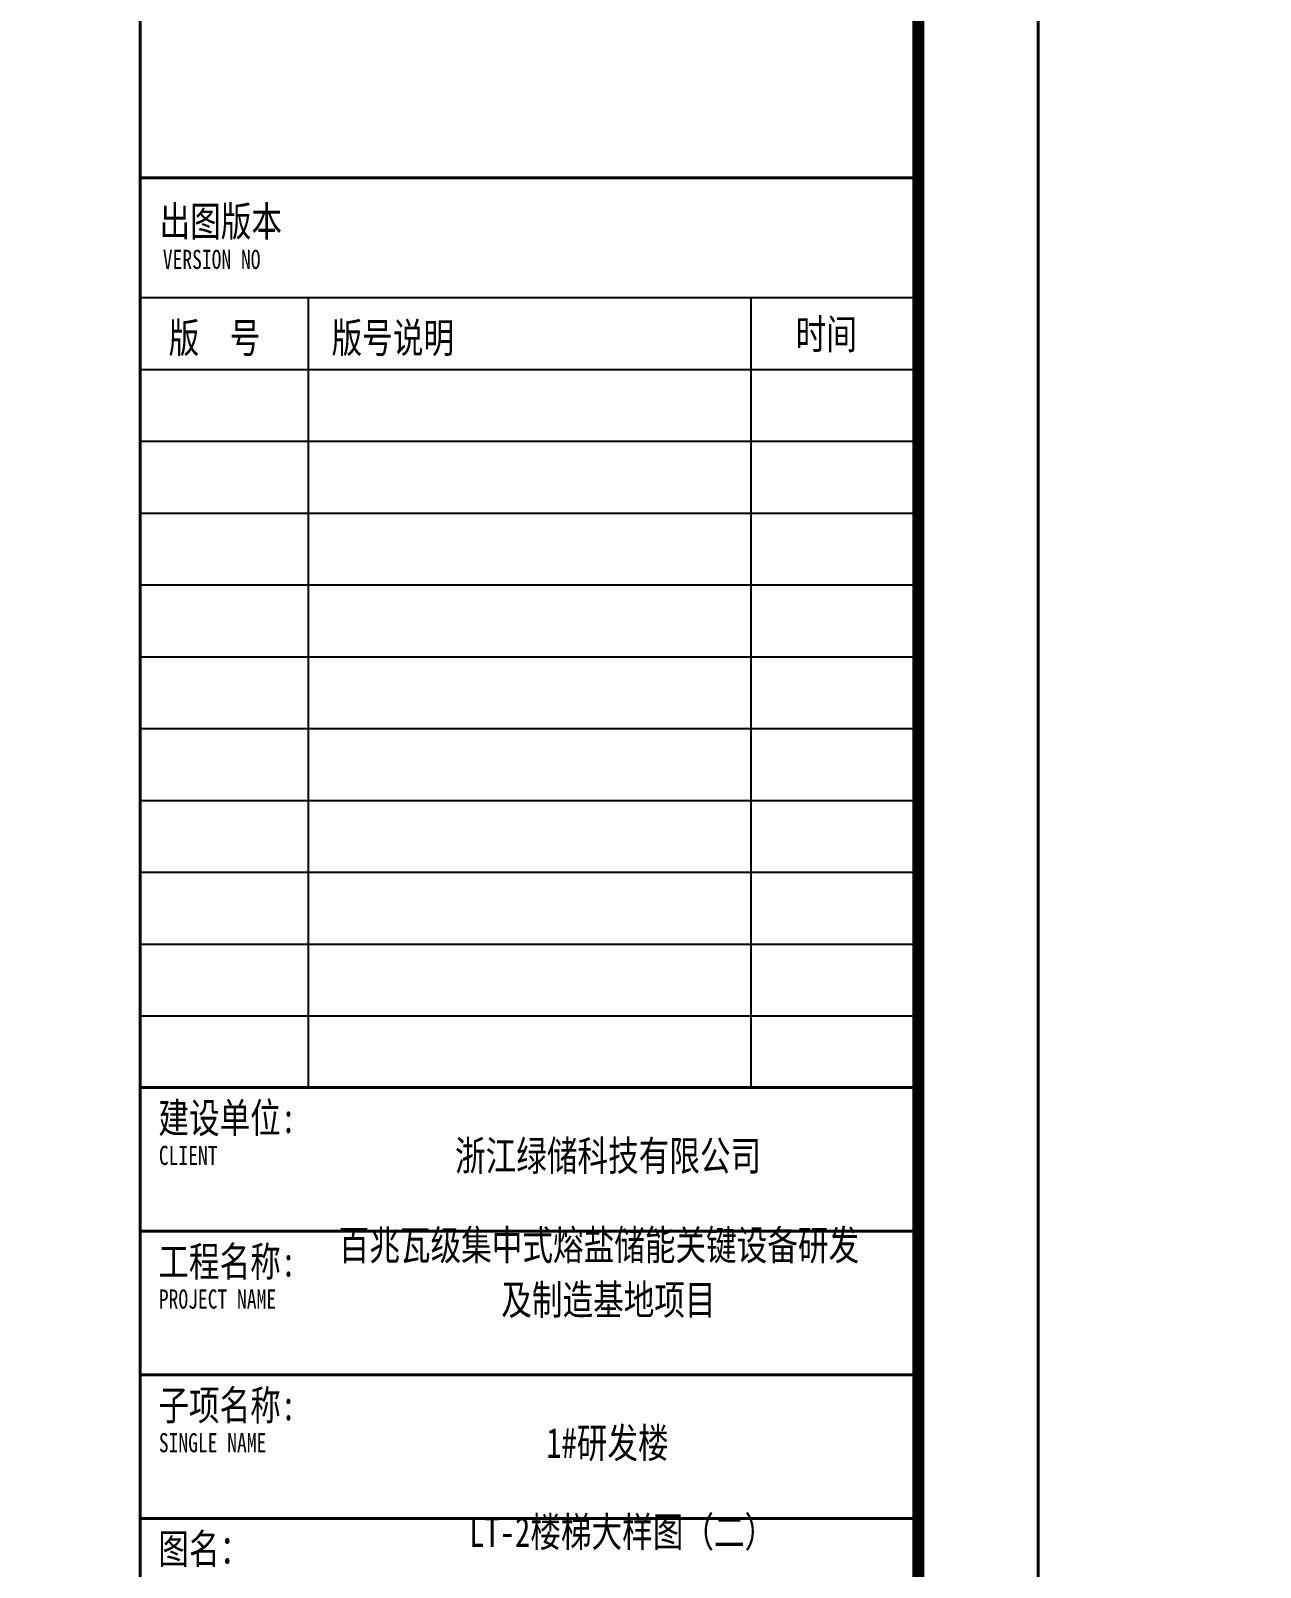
# Model space of a CAD drawing. Extents: x 1738711 to 2346805, y 1189731 to 2516152.
# Drawn here: x 2061825 to 2066961, y 1374513 to 1380931 of the extents above; entities that cross this region are included whole.
import ezdxf
from ezdxf.enums import TextEntityAlignment as Align

# ---------------------------------------------------------------- set-up
doc = ezdxf.new("R2010")
doc.units = 0
doc.header["$LTSCALE"] = 1000
doc.header["$MEASUREMENT"] = 0
doc.layers.add('TK', color=4, linetype='Continuous')
doc.styles.add('宋体', font='SIMSUN.TTF', dxfattribs={"width": 0.75})

# ---------------------------------------------------------------- blocks, each defined once
blk = doc.blocks.new('hjashrtahreahe')
at = {"layer": 'TK', "color": 7}
for p, q in [((78001, 23200), (78001, 16600)), ((81701, 23200), (81701, 16600))]:
    blk.add_line(p, q, dxfattribs=at)
at = {"layer": 'TK', "color": 7, "const_width": 25}
for points in [[(0, 59400), (84100, 59400), (84100, 0), (0, 0)], [(76600, 24200), (83100, 24200), (83100, 16600), (76600, 16600)], [(76600, 16600), (83100, 16600), (83100, 11800), (76600, 11800)]]:
    blk.add_lwpolyline(points, close=True, dxfattribs=at)
at = {"layer": 'TK', "color": 3, "const_width": 100}
blk.add_lwpolyline([(2500, 1000), (2500, 58400), (83100, 58400), (83100, 1000)], close=True, dxfattribs=at)
at = {"layer": 'TK', "color": 7, "const_width": 25}
for points in [[(76600, 58400), (76600, 1000)], [(76600, 16600), (83100, 16600)], [(76600, 15400), (83100, 15400)], [(76600, 14200), (83100, 14200)], [(76600, 13000), (83100, 13000)]]:
    blk.add_lwpolyline(points, dxfattribs=at)
at = {"layer": 'TK', "color": 7}
for points in [[(76600, 23200), (83100, 23200)], [(76600, 22600), (83100, 22600)], [(76600, 22000), (83100, 22000)], [(76600, 21400), (83100, 21400)], [(76600, 20800), (83100, 20800)], [(76600, 20200), (83100, 20200)], [(76600, 19600), (83100, 19600)], [(76600, 19000), (83100, 19000)], [(76600, 18400), (83100, 18400)], [(76600, 17800), (83100, 17800)], [(76600, 17200), (83100, 17200)]]:
    blk.add_lwpolyline(points, dxfattribs=at)
at = {"layer": 'TK', "color": 7, "style": '宋体', "width": 0.75}
for s, height, p in [('出图版本', 250, (76761, 23712)), ('VERSION NO', 160, (76788, 23439)), ('版  号', 250, (76837, 22739)), ('版号说明', 250, (78198, 22739)), ('时间', 250, (82075, 22769)), ('建设单位:', 250, (76751, 16222)), ('CLIENT', 160, (76755, 15954)), ('工程名称:', 250, (76751, 15022)), ('PROJECT NAME', 160, (76755, 14754)), ('子项名称:', 250, (76751, 13822)), ('SINGLE NAME', 160, (76755, 13554)), ('图名：', 250, (76751, 12622))]:
    blk.add_text(s, height=height, dxfattribs=at).set_placement(p)
at = {"layer": 'TK', "style": '宋体', "width": 0.75}
for tag, height, p in [('项目负责人', 350, (6003, 57089)), ('专业负责人', 350, (6003, 56224)), ('设计人', 350, (6003, 55419)), ('版号1', 250, (77304, 22193)), ('时间1', 250, (82405, 22193)), ('版号2', 250, (77304, 21593)), ('时间2', 250, (82405, 21593)), ('版号3', 250, (77304, 20993)), ('时间3', 250, (82405, 20993)), ('建筑会签', 0.0001, (78978, 2403)), ('电气会签', 0.0001, (82128, 2403)), ('结构会签', 0.0001, (78978, 1803)), ('暖通会签', 0.0001, (82128, 1803)), ('给排水会签', 0.0001, (78978, 1250)), ('智能化会签', 0.0001, (82128, 1250))]:
    blk.add_attdef(tag, text='', height=height, dxfattribs=at).set_placement(p, align=Align.CENTER)
for tag, p in [('合作设计单位', (80816, 48986)), ('版号说明1', (79854, 22318)), ('版号说明2', (79854, 21718)), ('版号说明3', (79854, 21118)), ('浙江绿储科技有限公司', (80545, 16036)), ('百兆瓦级集中式熔盐储能关键', (80545, 14953)), ('设备研发及制造基地项目', (80545, 14603)), ('1#研发楼', (80545, 13636)), ('图名', (80545, 12436)), ('工程编号', (78978, 11461)), ('子项编号', (82128, 11461)), ('建筑', (78978, 10711)), ('图号', (82128, 10711)), ('施工图', (78978, 9961)), ('2023.03', (82128, 9961)), ('审定', (79353, 8461)), ('审核', (79353, 7711)), ('工程负责', (79353, 6961)), ('专业负责', (79353, 6211)), ('设计', (79353, 5461)), ('制图', (79353, 4711)), ('校对', (79353, 3961))]:
    blk.add_attdef(tag, text='', height=250, dxfattribs=at).set_placement(p, align=Align.MIDDLE_CENTER)

msp = doc.modelspace()

# ---------------------------------------------------------------- block references
ref = msp.add_blockref('hjashrtahreahe', (2023983.1, 1368216), dxfattribs=dict(xscale=0.5, yscale=0.5, zscale=0.5))
ref.add_attrib('建设单位_001', '浙江绿储科技有限公司', (2063597.8, 1376169), dxfattribs={"layer": 'TK', "height": 125, "style": '宋体', "width": 0.75})
ref.add_attrib('工程名称_001', '百兆瓦级集中式熔盐储能关键设备研发', (2063111.9, 1375796.1), dxfattribs={"layer": 'TK', "height": 125, "style": '宋体', "width": 0.75})
ref.add_attrib('图名_001', 'LT-2楼梯大样图（二）', (2063656.9, 1374597.9), dxfattribs={"layer": 'TK', "height": 125, "style": '宋体', "width": 0.75})
ref.add_attrib('子项名称_001', '1#研发楼', (2063978.7, 1374969.7), dxfattribs={"layer": 'TK', "height": 125, "style": '宋体', "width": 0.75})
ref.add_attrib('工程名称_002', '及制造基地项目', (2063791, 1375567.6), dxfattribs={"layer": 'TK', "height": 125, "style": '宋体', "width": 0.75})
at = {"xscale": 0.5, "yscale": 0.5, "zscale": 0.5}
msp.add_blockref('hjashrtahreahe', (2066033.1, 1368216), dxfattribs=at)

doc.saveas('drawing.dxf')
